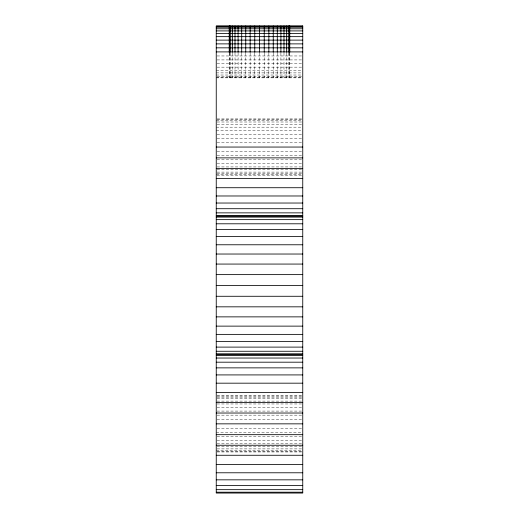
<?xml version="1.0" encoding="UTF-8"?>
<svg xmlns="http://www.w3.org/2000/svg" width="519" height="519" viewBox="0 0 519 519"><rect width="100%" height="100%" fill="white"/><g stroke="black" fill="none" stroke-linecap="round" stroke-linejoin="round"><path stroke-width="0.39" stroke-dasharray="2.6 1.95" d="M217.059 55.961L301.941 55.961M217.059 59.919L301.941 59.919M217.059 63.681L301.941 63.681M217.059 67.152L301.941 67.152M216.248 70.247L301.941 70.247M216.248 72.894L301.941 72.894M216.248 75.021L301.941 75.021M217.059 76.578L301.941 76.578M216.248 77.532L301.941 77.532M216.248 77.85L302.752 77.85M217.059 118.935L301.941 118.935M217.059 119.286L301.941 119.286M216.248 120.311L301.941 120.311M217.059 122.004L301.941 122.004M217.059 124.307L301.941 124.307M216.248 127.174L301.941 127.174M216.248 130.529L301.941 130.529M217.059 134.285L301.941 134.285M217.059 138.365L301.941 138.365M217.059 142.654L301.941 142.654M217.059 151.451L301.941 151.451M217.059 155.739L301.941 155.739M217.059 159.813L301.941 159.813M217.059 163.576L301.941 163.576M217.059 166.93L301.941 166.93M217.059 169.791L301.941 169.791M217.059 172.1L301.941 172.1M217.059 173.787L301.941 173.787M216.248 174.819L301.941 174.819M217.059 175.163L301.941 175.163M217.059 395.738L301.941 395.738M217.059 396.081L301.941 396.081M217.059 397.113L301.941 397.113M217.059 398.8L301.941 398.8M217.059 401.109L301.941 401.109M217.059 403.97L301.941 403.97M217.059 407.324L301.941 407.324M217.059 411.087L301.941 411.087M217.059 415.161L301.941 415.161M217.059 419.449L301.941 419.449M217.059 428.246L301.941 428.246M216.248 432.535L301.941 432.535M217.059 436.615L301.941 436.615M217.059 440.372L301.941 440.372M217.059 443.726L301.941 443.726M217.059 446.593L301.941 446.593M217.059 448.896L301.941 448.896M216.248 450.589L301.941 450.589M217.059 451.614L301.941 451.614M217.059 451.965L301.941 451.965M289.777 53.1L289.777 77.85M289.401 53.1L289.401 77.85M288.292 53.1L288.292 77.85M286.475 53.1L286.475 77.85M283.99 53.1L283.99 77.85M280.909 53.1L280.909 77.85M277.295 53.1L277.295 77.85M273.247 53.1L273.247 77.85M268.855 53.1L268.855 77.85M264.236 53.1L264.236 77.85M259.5 53.1L259.5 77.85M254.764 53.1L254.764 77.85M250.145 53.1L250.145 77.85M245.753 53.1L245.753 77.85M241.705 53.1L241.705 77.85M238.091 53.1L238.091 77.85M235.01 53.1L235.01 77.85M232.525 53.1L232.525 77.85M230.708 53.1L230.708 77.85M229.599 53.1L229.599 77.85M229.223 53.1L229.223 77.85"/><path stroke-width="0.78" d="M216.248 26.268L302.752 26.268M216.248 27.222L302.752 27.222M216.248 28.779L302.752 28.779M216.248 30.906L302.752 30.906M216.248 33.553L302.752 33.553M216.248 36.648L302.752 36.648M216.248 40.119L302.752 40.119M216.248 43.881L302.752 43.881M216.248 47.839L302.752 47.839M216.248 51.9L302.752 51.9M216.248 147.052L302.752 147.052M216.248 157.873L302.752 157.873M216.248 168.435L302.752 168.435M216.248 178.465L302.752 178.465M216.248 187.722L302.752 187.722M216.248 195.981L302.752 195.981M216.248 203.033L302.752 203.033M216.248 208.709L302.752 208.709M216.248 212.861L302.752 212.861M216.248 215.398L302.752 215.398M216.248 216.248L302.752 216.248M216.248 217.104L302.752 217.104M216.248 219.634L302.752 219.634M216.248 223.793L302.752 223.793M216.248 229.463L302.752 229.463M216.248 236.521L302.752 236.521M216.248 244.773L302.752 244.773M216.248 254.031L302.752 254.031M216.248 264.067L302.752 264.067M216.248 274.622L302.752 274.622M216.248 285.45L302.752 285.45M216.248 296.278L302.752 296.278M216.248 306.833L302.752 306.833M216.248 316.869L302.752 316.869M216.248 326.127L302.752 326.127M216.248 334.379L302.752 334.379M216.248 341.437L302.752 341.437M216.248 347.107L302.752 347.107M216.248 351.266L302.752 351.266M216.248 353.796L302.752 353.796M216.248 354.652L302.752 354.652M216.248 355.502L302.752 355.502M216.248 358.039L302.752 358.039M216.248 362.191L302.752 362.191M216.248 367.867L302.752 367.867M216.248 374.919L302.752 374.919M216.248 383.178L302.752 383.178M216.248 392.435L302.752 392.435M216.248 402.465L302.752 402.465M216.248 413.027L302.752 413.027M216.248 423.848L302.752 423.848M216.248 434.675L302.752 434.675M216.248 445.237L302.752 445.237M216.248 455.267L302.752 455.267M216.248 464.524L302.752 464.524M216.248 472.783L302.752 472.783M216.248 479.835L302.752 479.835M216.248 485.505L302.752 485.505M216.248 489.664L302.752 489.664M216.248 492.2L302.752 492.2M289.777 25.95L289.777 52.302M289.401 25.95L289.401 52.302M288.292 25.95L288.292 52.302M286.475 25.95L286.475 52.302M283.99 25.95L283.99 52.302M280.909 25.95L280.909 52.302M277.295 25.95L277.295 52.302M273.247 25.95L273.247 52.302M268.855 25.95L268.855 52.302M264.236 25.95L264.236 52.302M259.5 25.95L259.5 52.302M254.764 25.95L254.764 52.302M250.145 25.95L250.145 52.302M245.753 25.95L245.753 52.302M241.705 25.95L241.705 52.302M238.091 25.95L238.091 52.302M235.01 25.95L235.01 52.302M232.525 25.95L232.525 52.302M230.708 25.95L230.708 52.302M229.599 25.95L229.599 52.302M229.223 25.95L229.223 52.302M302.752 25.95L216.248 25.95L216.248 493.05L302.752 493.05L302.752 25.95"/></g></svg>
